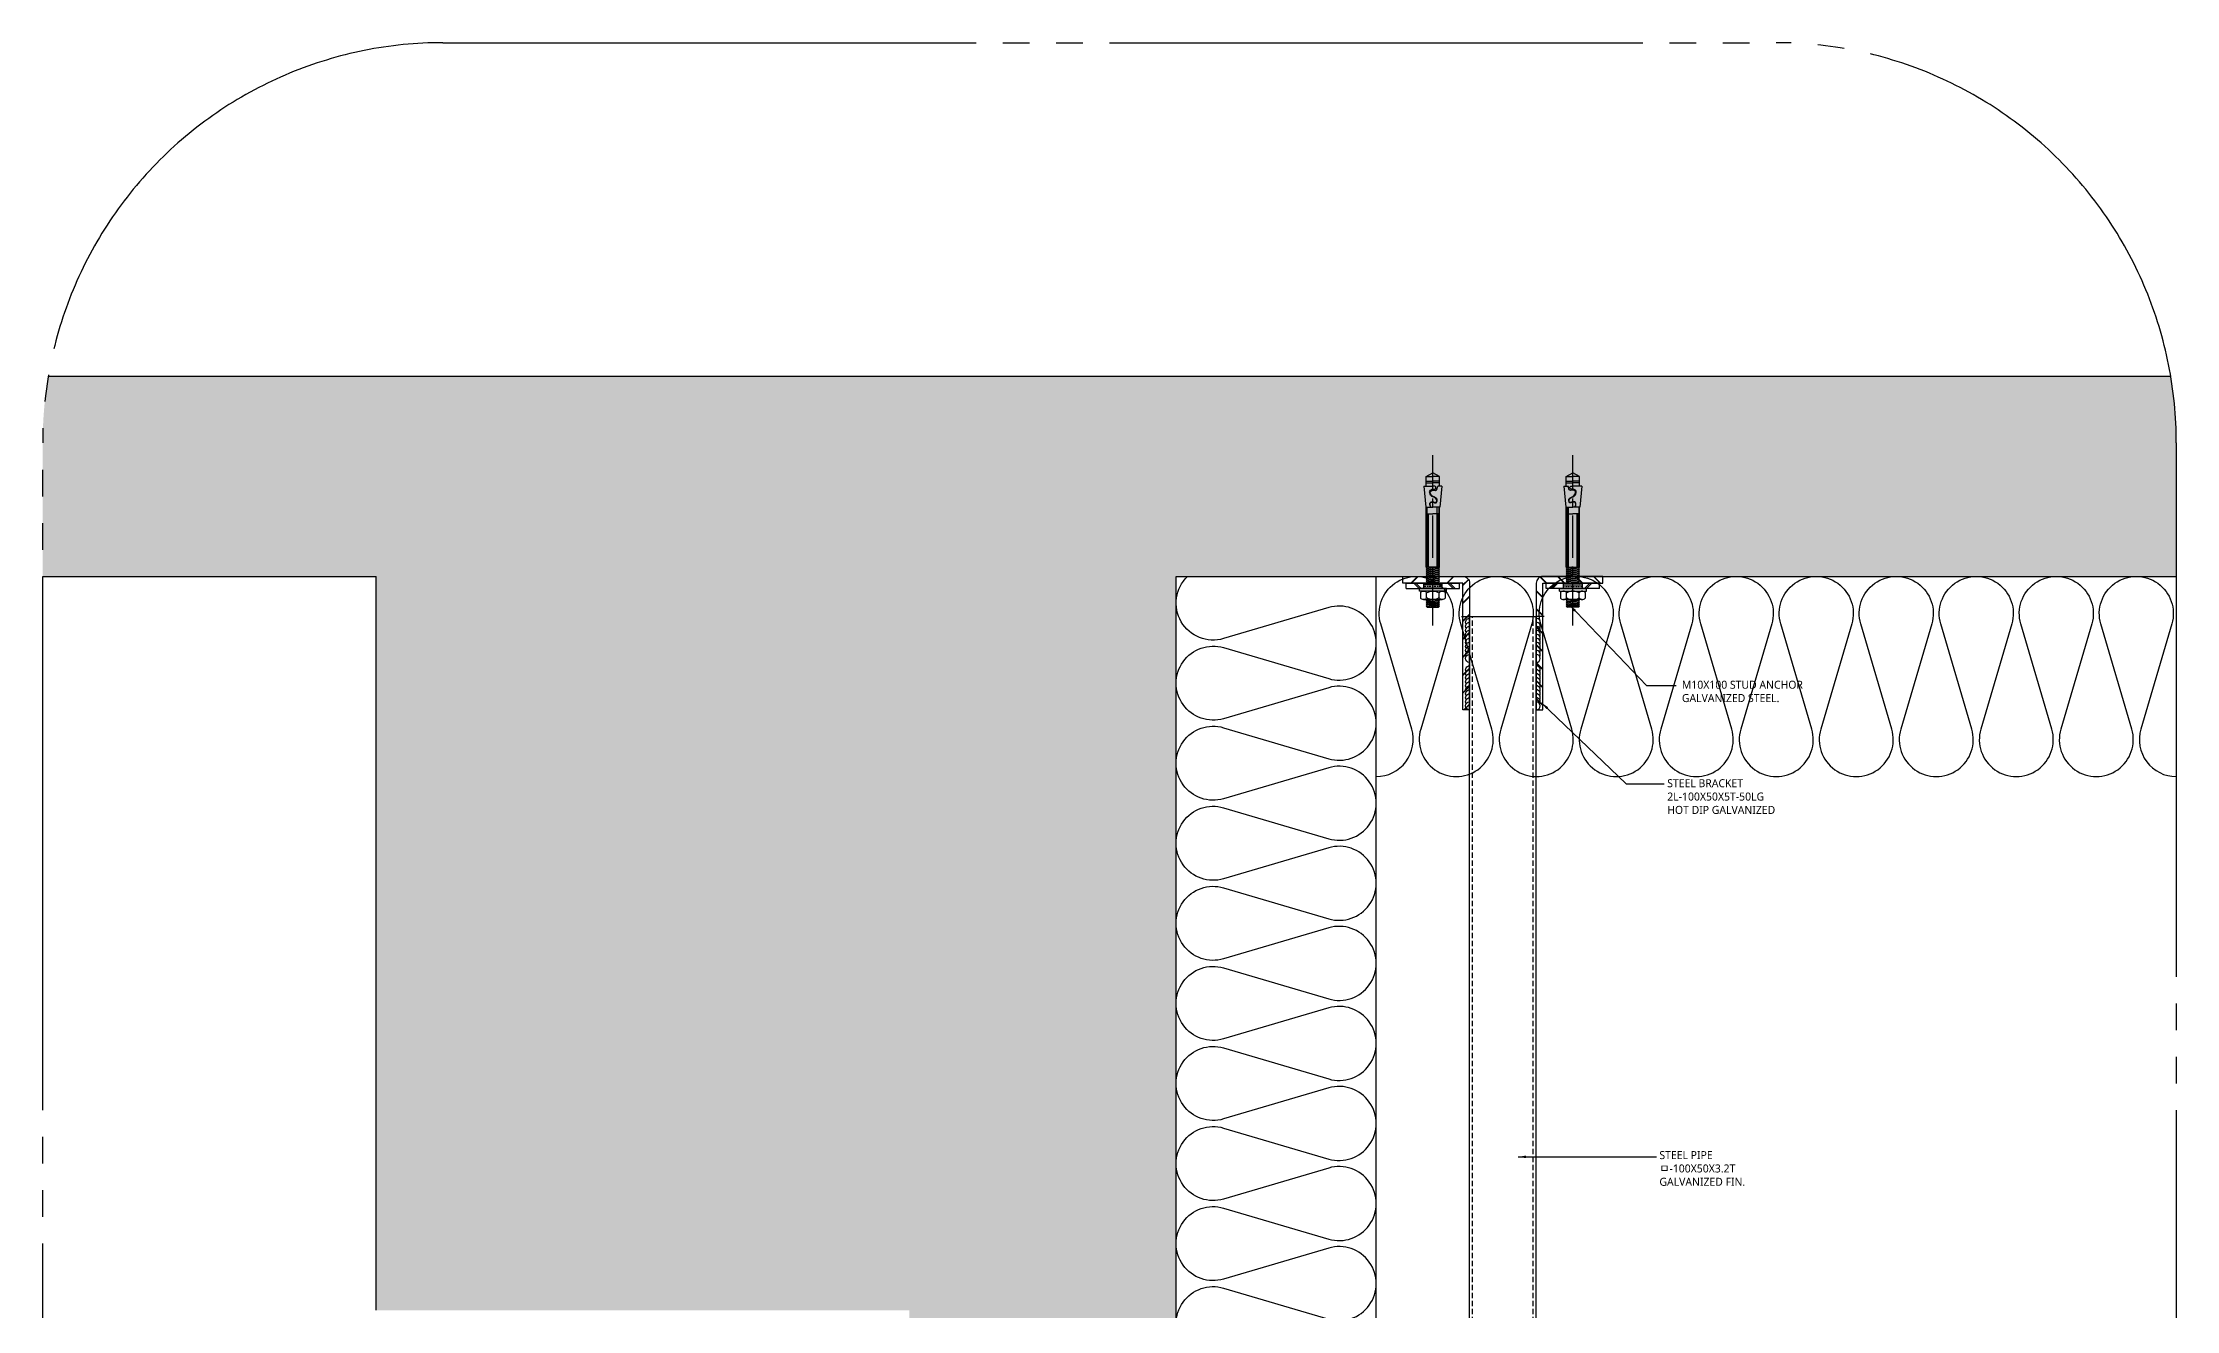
# Model space of a CAD drawing. Header units: millimetres. Extents: x 3584 to 9537, y 842 to 7828.
# Drawn here: x 3584 to 5184, y 6878 to 7828 of the extents above; entities that cross this region are included whole.
import ezdxf

# ---------------------------------------------------------------- set-up
doc = ezdxf.new("R2010")
doc.units = ezdxf.units.MM
for name, pattern in [('CENTER', [50.8, 31.75, -6.35, 6.35, -6.35]), ('DASHED', [19.05, 12.7, -6.35]), ('HIDDEN', [3, 2, -1]), ('PHANTOM', [25, 20, -1, 1, -1, 1, -1])]:
    doc.linetypes.add(name, pattern=pattern)
for name, color, linetype in [('0-DIM', 7, 'Continuous'), ('0-WELDING', 1, 'Continuous'), ('1', 1, 'Continuous'), ('2', 2, 'Continuous'), ('3', 3, 'CENTER'), ('7', 7, 'Continuous'), ('8', 8, 'Continuous'), ('CASTFIX', 1, 'Continuous'), ('CON', 2, 'Continuous'), ('MRK1', 3, 'Continuous'), ('TEXT', 7, 'Continuous'), ('xref_section$0$CON', 2, 'Continuous'), ('xref_section$0$INSUL', 8, 'Continuous')]:
    doc.layers.add(name, color=color, linetype=linetype)
doc.layers.add('def', color=213, linetype='Continuous', plot=False)
doc.styles.add('맑은고딕', font='malgun.ttf')
doc.dimstyles.new('HD-2', dxfattribs={"dimscale": 2, "dimtxt": 3, "dimasz": 3, "dimexe": 1, "dimexo": 3, "dimgap": 1, "dimtad": 1, "dimdec": 1, "dimzin": 12, "dimdsep": 46, "dimtxsty": '맑은고딕', "dimblk": 'DOTSMALL', "dimcen": 1, "dimclrd": 2, "dimclre": 2, "dimclrt": 7, "dimadec": 1, "dimazin": 2, "dimtfac": 1, "dimtdec": 1, "dimtix": 1, "dimtmove": 2, "dimatfit": 3, "dimfxl": 1, "dimtolj": 1, "dimtzin": 12, "dimlwd": -1, "dimlwe": -1, "dimarcsym": 0})

# ---------------------------------------------------------------- blocks, each defined once
blk = doc.blocks.new('Set Anchor')
at = {"layer": '1'}
h = blk.add_hatch(dxfattribs=at)
h.set_pattern_fill('ANSI33', color=256, scale=10, angle=135, style=0)
h.set_pattern_definition([(180, (-2444.4873, -986.835), (-1e-15, -2.5), []), (180, (-2445.7373, -985.585), (-1e-15, -2.5), [1.25, -0.625])])
h.paths.add_polyline_path([(0, 4), (-7, 4), (-7, 0), (0, 0)])
h.paths.add_polyline_path([(7, 4), (0, 4), (0, 0), (7, 0)])
at = {"color": 1, "linetype": 'CENTER'}
blk.add_line((0, 31.9), (0, -95.8), dxfattribs=at)
for p, q in [((-20, 4), (20, 4)), ((-20, 4), (-20, 0)), ((-20, 0), (20, 0)), ((20, 4), (20, 0))]:
    blk.add_line(p, q)
at = {"layer": '1'}
blk.add_lwpolyline([(-7, 4), (7, 4), (7, 0), (-7, 0)], close=True, dxfattribs=at)
at = {"layer": '2'}
for p, q in [((-5, 17.3), (4.3, 18)), ((-5, 17.3), (4.3, 18)), ((5, 17.3), (-5, 15.8)), ((5, 17.3), (-5, 15.8)), ((4.3, 18), (-4.3, 16.5)), ((-4.3, 18), (4.2, 18)), ((4.3, 18), (-4.3, 16.5)), ((-4.3, 18), (4.2, 18)), ((4.3, 16.5), (-4.3, 15)), ((4.3, 16.5), (-4.3, 15)), ((10.1, 6), (-10.1, 6)), ((-10.1, 6), (-10.1, 4)), ((-9.2, 7.1), (-9.2, 11.3)), ((-9.2, 7.1), (-9.2, 11.3)), ((-7, 12.4), (7, 12.4)), ((-7, 12.4), (7, 12.4)), ((5, 15.8), (-5, 14.3)), ((5, 15.8), (-5, 14.3)), ((-5, 12.8), (5, 14.3)), ((-5, 12.8), (5, 14.3)), ((-5, 14.3), (-4.3, 13.5)), ((-5, 14.3), (-4.3, 13.5)), ((-5, 12.8), (-4.3, 13.5)), ((-5, 12.8), (-4.3, 13.5)), ((-5, 12.8), (-4.7, 12.4)), ((-5, 12.8), (-4.7, 12.4)), ((-5, 0.7), (-5, 0.7)), ((-5, 0.7), (-5, 0.7)), ((4.5, 0), (-5, -1.5)), ((4.5, 0), (-5, -1.5)), ((-4.7, 11.1), (-4.7, 7.3)), ((-4.7, 11.1), (-4.7, 7.3)), ((-4.3, 13.5), (4.3, 15)), ((-4.3, 13.5), (4.3, 15)), ((-4.3, -0.8), (-0.2, 0)), ((-4.3, -0.8), (-0.2, 0)), ((4.3, 13.5), (-2.2, 12.4)), ((4.3, 13.5), (-2.2, 12.4)), ((1.6, 12.3), (5, 12.8)), ((1.6, 12.3), (5, 12.8)), ((4.3, 13.5), (5, 14.3)), ((4.3, 13.5), (5, 14.3)), ((4.3, 13.5), (5, 12.8)), ((4.3, 13.5), (5, 12.8)), ((4.3, -0.7), (4.9, 0)), ((4.3, -0.7), (4.9, 0)), ((4.6, 12.4), (5, 12.8)), ((4.6, 12.4), (5, 12.8)), ((4.7, 11.1), (4.7, 7.3)), ((4.7, 11.1), (4.7, 7.3)), ((9.2, 7.1), (9.2, 11.3)), ((9.2, 7.1), (9.2, 11.3)), ((10.1, 6), (10.1, 4)), ((-5, 0), (-4.3, -0.8)), ((-5, 0), (-4.3, -0.8)), ((-5, -1.5), (-4.3, -0.8)), ((-5, -1.5), (-4.3, -0.8)), ((5, -1.4), (-5, -3)), ((5, -1.4), (-5, -3)), ((-5, -1.5), (-4.3, -2.3)), ((-5, -1.5), (-4.3, -2.3)), ((-5, -3), (-4.3, -2.3)), ((-5, -3), (-4.3, -2.3)), ((5, -2.9), (-5, -4.5)), ((5, -2.9), (-5, -4.5)), ((-5, -3), (-4.3, -3.8)), ((-5, -4.5), (-4.3, -3.8)), ((5, -4.4), (-5, -6)), ((5, -4.4), (-5, -6)), ((-5, -4.5), (-4.3, -5.3)), ((-5, -6), (-4.3, -5.3)), ((5, -5.9), (-5, -7.5)), ((5, -5.9), (-5, -7.5)), ((-5, -6), (-4.3, -6.8)), ((-5, -7.5), (-4.3, -6.8)), ((5, -7.4), (-5, -9)), ((5, -7.4), (-5, -9)), ((-5, -7.5), (-4.3, -8.3)), ((-5, -9), (-4.3, -8.3)), ((5, -8.9), (-5, -10.5)), ((5, -8.9), (-5, -10.5)), ((-5, -9), (-4.3, -9.8)), ((-5, -10.5), (-4.3, -9.8)), ((5, -10.4), (-5, -11.9)), ((-5, -10.5), (-4.3, -11.3)), ((-5, -11.9), (-4.3, -11.3)), ((-5, -11.9), (-5, -56.8)), ((-5, -11.9), (-5, -56.8)), ((5, -11.9), (-5, -11.9)), ((-4.8, -11.9), (-4.8, -51.7)), ((-4.8, -11.9), (-4.8, -51.7)), ((-4.5, -11.9), (-4.5, -51.7)), ((-4.5, -11.9), (-4.5, -51.7)), ((-4.3, -2.3), (4.3, -0.7)), ((-4.3, -2.3), (4.3, -0.7)), ((-4.3, -3.8), (4.3, -2.2)), ((-4.3, -5.3), (4.3, -3.7)), ((-4.3, -6.8), (4.3, -5.2)), ((-4.3, -8.3), (4.3, -6.7)), ((-4.3, -9.8), (4.3, -8.2)), ((-4.3, -11.3), (4.3, -9.7)), ((-4.2, -11.9), (-4.2, -51.7)), ((-4.2, -11.9), (-4.2, -51.7)), ((-3.2, -11.9), (-3.2, -51.7)), ((-3.2, -11.9), (-3.2, -51.7)), ((0.7, -11.9), (4.3, -11.2)), ((3.3, -11.9), (3.3, -56.8)), ((4.2, -11.9), (4.2, -51.7)), ((4.2, -11.9), (4.2, -51.7)), ((4.3, -0.7), (5, -1.4)), ((4.3, -0.7), (5, -1.4)), ((4.3, -2.2), (5, -1.4)), ((4.3, -2.2), (5, -1.4)), ((4.3, -2.2), (5, -2.9)), ((4.3, -2.2), (5, -2.9)), ((4.3, -3.7), (5, -2.9)), ((4.3, -3.7), (5, -2.9)), ((4.3, -3.7), (5, -4.4)), ((4.3, -3.7), (5, -4.4)), ((4.3, -5.2), (5, -4.4)), ((4.3, -5.2), (5, -4.4)), ((4.3, -5.2), (5, -5.9)), ((4.3, -5.2), (5, -5.9)), ((4.3, -6.7), (5, -5.9)), ((4.3, -6.7), (5, -5.9)), ((4.3, -6.7), (5, -7.4)), ((4.3, -6.7), (5, -7.4)), ((4.3, -8.2), (5, -7.4)), ((4.3, -8.2), (5, -7.4)), ((4.3, -8.2), (5, -8.9)), ((4.3, -8.2), (5, -8.9)), ((4.3, -9.7), (5, -8.9)), ((4.3, -9.7), (5, -8.9)), ((4.3, -9.7), (5, -10.4)), ((4.3, -9.7), (5, -10.4)), ((4.3, -11.2), (5, -10.4)), ((4.3, -11.2), (5, -10.4)), ((4.3, -11.2), (5, -11.9)), ((4.3, -11.2), (5, -11.9)), ((4.5, -11.9), (4.5, -51.7)), ((4.5, -11.9), (4.5, -51.7)), ((4.8, -11.9), (4.8, -51.7)), ((4.8, -11.9), (4.8, -51.7)), ((5, -11.9), (5, -56.8)), ((5, -11.9), (5, -56.8)), ((-6.8, -72.6), (-5.3, -56.8)), ((-6.8, -72.6), (-5.3, -56.8)), ((-5.3, -56.8), (0, -56.8)), ((-5.3, -56.8), (0, -56.8)), ((-4.5, -52), (0, -52)), ((-4.5, -52), (0, -52)), ((-4.5, -56.8), (-4.5, -52)), ((-4.5, -56.8), (-4.5, -52)), ((4.5, -52), (0, -52)), ((4.5, -52), (0, -52)), ((5.3, -56.8), (0, -56.8)), ((5.3, -56.8), (0, -56.8)), ((4.5, -56.8), (4.5, -52)), ((4.5, -56.8), (4.5, -52)), ((6.8, -72.6), (5.3, -56.8)), ((6.8, -72.6), (5.3, -56.8)), ((-6.8, -72.6), (0, -72.6)), ((-6.8, -72.6), (0, -72.6)), ((-5, -72.6), (-5, -79.9)), ((-5, -72.6), (-5, -79.9)), ((-5, -75.1), (0.1, -75.1)), ((-5, -75.1), (0.1, -75.1)), ((-5, -76.3), (0, -76.3)), ((-5, -76.3), (0, -76.3)), ((-5, -79.9), (0, -82.6)), ((-5, -79.9), (0, -82.6)), ((-5, -79.9), (0, -79.9)), ((-5, -79.9), (0, -79.9)), ((5, -75.1), (-0.1, -75.1)), ((5, -75.1), (-0.1, -75.1)), ((1.5, -72.6), (0, -72.6)), ((1.5, -72.6), (0, -72.6)), ((5, -76.3), (0, -76.3)), ((5, -76.3), (0, -76.3)), ((5, -79.9), (0, -82.6)), ((5, -79.9), (0, -82.6)), ((5, -79.9), (0, -79.9)), ((5, -79.9), (0, -79.9)), ((6.8, -72.6), (3.6, -72.6)), ((6.8, -72.6), (3.6, -72.6)), ((5, -72.6), (5, -79.9)), ((5, -72.6), (5, -79.9))]:
    blk.add_line(p, q, dxfattribs=at)
at = {"layer": '2', "linetype": 'DASHED'}
for p, q in [((-5, 17.3), (-4.3, 18)), ((-5, 17.3), (-4.3, 18)), ((-5, 17.3), (-4.3, 16.6)), ((-5, 17.3), (-4.3, 16.6)), ((-5, 15.8), (-4.3, 16.5)), ((-5, 15.8), (-4.3, 16.5)), ((4.3, 18), (5, 17.3)), ((4.3, 18), (5, 17.3)), ((4.3, 16.5), (5, 17.3)), ((4.3, 16.5), (5, 17.3)), ((4.3, 16.5), (5, 15.8)), ((4.3, 16.5), (5, 15.8)), ((-5, 15.8), (-4.3, 15)), ((-5, 15.8), (-4.3, 15)), ((-5, 14.3), (-4.3, 15)), ((-5, 14.3), (-4.3, 15)), ((4.3, 15), (5, 15.8)), ((4.3, 15), (5, 15.8)), ((4.3, 15), (5, 14.3)), ((4.3, 15), (5, 14.3))]:
    blk.add_line(p, q, dxfattribs=at)
at = {"layer": '2'}
for points in [[(-1.6, -56.8), (-2.1, -57.8), (-2.3, -58.9), (-2.3, -59.8), (-1.9, -60.4), (-1.2, -60.9), (-0.1, -61), (0.4, -60.9), (1, -60.7), (1.6, -60.4), (2.1, -60.5), (2.5, -60.7), (2.7, -61.2), (2.9, -61.8), (2.9, -62.2), (2.8, -62.7), (2.3, -63.3), (1.5, -63.8), (0.6, -64.3), (-0.1, -64.7), (-0.8, -65), (-1.2, -65.4), (-1.7, -65.9), (-2.1, -66.7), (-2.4, -67.6), (-2.5, -68.4), (-2.4, -69), (-1.9, -69.7), (-0.5, -70.3), (0.3, -70.3), (1.4, -70.4), (1.9, -70.6), (2.1, -70.9), (2.2, -71.4), (2.2, -71.7), (2.2, -72), (2.1, -72.2), (1.9, -72.3), (1.5, -72.6)], [(-1.6, -56.8), (-2.1, -57.8), (-2.3, -58.9), (-2.3, -59.8), (-1.9, -60.4), (-1.2, -60.9), (-0.1, -61), (0.4, -60.9), (1, -60.7), (1.6, -60.4), (2.1, -60.5), (2.5, -60.7), (2.7, -61.2), (2.9, -61.8), (2.9, -62.2), (2.8, -62.7), (2.3, -63.3), (1.5, -63.8), (0.6, -64.3), (-0.1, -64.7), (-0.8, -65), (-1.2, -65.4), (-1.7, -65.9), (-2.1, -66.7), (-2.4, -67.6), (-2.5, -68.4), (-2.4, -69), (-1.9, -69.7), (-0.5, -70.3), (0.3, -70.3), (1.4, -70.4), (1.9, -70.6), (2.1, -70.9), (2.2, -71.4), (2.2, -71.7), (2.2, -72), (2.1, -72.2), (1.9, -72.3), (1.5, -72.6)], [(-1.5, -56.8), (-1.9, -57.7), (-2.1, -59), (-2, -59.9), (-1.6, -60.4), (-1, -60.7), (-0.3, -60.7), (0.6, -60.6), (1.5, -60.2), (2.4, -60.2), (2.9, -60.9), (3.1, -61.6), (3.1, -62.8), (2.6, -63.5), (2, -63.8), (0.6, -64.6), (-0.2, -65.1), (-1, -65.9), (-1.7, -67), (-1.9, -67.3), (-2, -68.4), (-1.6, -68.8), (-0.9, -69.3), (0.1, -69.6), (0.9, -69.6), (1.9, -69.5), (2.7, -69.9), (3.1, -70.7), (3.4, -71.9), (3.6, -72.6)], [(-1.5, -56.8), (-1.9, -57.7), (-2.1, -59), (-2, -59.9), (-1.6, -60.4), (-1, -60.7), (-0.3, -60.7), (0.6, -60.6), (1.5, -60.2), (2.4, -60.2), (2.9, -60.9), (3.1, -61.6), (3.1, -62.8), (2.6, -63.5), (2, -63.8), (0.6, -64.6), (-0.2, -65.1), (-1, -65.9), (-1.7, -67), (-1.9, -67.3), (-2, -68.4), (-1.6, -68.8), (-0.9, -69.3), (0.1, -69.6), (0.9, -69.6), (1.9, -69.5), (2.7, -69.9), (3.1, -70.7), (3.4, -71.9), (3.6, -72.6)]]:
    blk.add_lwpolyline(points, dxfattribs=at)
for centre, radius, start, end in [((-7, 9.6), 2.76, 32.6449, 143.1914), ((-7, 9.6), 2.76, 32.6449, 143.1914), ((-7, 8.8), 2.76, 216.8086, 327.3551), ((-7, 8.8), 2.76, 216.8086, 327.3551), ((0, 3.2), 9.21, 59.5226, 120.4774), ((0, 3.2), 9.21, 59.5226, 120.4774), ((0, 15.2), 9.21, 239.5226, 300.4774), ((0, 15.2), 9.21, 239.5226, 300.4774), ((7, 9.6), 2.76, 36.8086, 147.3551), ((7, 9.6), 2.76, 36.8086, 147.3551), ((7, 8.8), 2.76, 212.6449, 323.1914), ((7, 8.8), 2.76, 212.6449, 323.1914)]:
    blk.add_arc(centre, radius, start, end, dxfattribs=at)
at = {"layer": '3'}
blk.add_line((10.1, 4), (-10.1, 4), dxfattribs=at)
at = {"layer": '8'}
for p, q in [((-10.2, 4), (-14.2, 0)), ((-8.8, 4), (-12.8, 0)), ((15.2, 4), (11.2, 0)), ((16.6, 4), (12.6, 0))]:
    blk.add_line(p, q, dxfattribs=at)
at = {"layer": 'CASTFIX'}
blk.add_line((3.2, -11.9), (3.2, -51.7), dxfattribs=at)
blk.add_line((3.2, -11.9), (3.2, -51.7), dxfattribs=at)
blk = doc.blocks.new('*U35')
at = {"layer": '0-WELDING'}
for centre, start in [((3, 0), 180), ((6, 0), 240), ((9, 0), 240), ((12, 0), 240), ((15, 0), 240), ((18, 0), 240), ((21, 0), 240), ((24, 0), 240), ((27, 0), 240), ((30, 0), 240)]:
    blk.add_arc(centre, 3, start, 0, dxfattribs=at)
blk = doc.blocks.new('L-100X80X6T-1')
at = {"layer": '7'}
h = blk.add_hatch(dxfattribs=at)
h.set_pattern_fill('ANSI32', color=8)
h.set_pattern_definition([(45, (-100811.442, -62247.727), (-6.7351921, 6.7351921), []), (45, (-100810.993, -62247.727), (-6.7351921, 6.7351921), [])])
edge = h.paths.add_edge_path()
edge.add_line((0, 0), (0, 5))
edge.add_line((0, 5), (-95, 5))
edge.add_line((-95, 5), (-95, 50))
edge.add_line((-95, 50), (-100, 50))
edge.add_line((-100, 50), (-100, 5))
edge.add_arc((-95, 5), 5, 180, 270)
edge.add_line((-95, 0), (0, 0))
blk.add_lwpolyline([(0, 0), (0, 5), (-95, 5), (-95, 50), (-100, 50), (-100, 5, 0.414214), (-95, 0)], format="xyb", close=True, dxfattribs=at)
at = {"layer": 'def'}
blk.add_line((-70, 6), (-70, 0), dxfattribs=at)
at = {"rotation": 180}
for p in [(-35.6, 0), (0, 0)]:
    blk.add_blockref('*U35', p, dxfattribs=at)
at = {"layer": '7', "rotation": 270}
blk.add_blockref('Set Anchor', (-95, 27.5), dxfattribs=at)
blk = doc.blocks.new('_DOTSMALL')
at = {"color": 0, "linetype": 'ByBlock', "const_width": 0.5}
blk.add_lwpolyline([(-0.0625, 0, 1), (0.0625, 0, 1)], format="xyb", close=True, dxfattribs=at)

msp = doc.modelspace()

# ---------------------------------------------------------------- hatches: boundary and pattern name
at = {"layer": 'CON'}
h = msp.add_hatch(dxfattribs=at)
h.set_pattern_fill('AR-CONC', color=8, scale=0.4)
h.set_pattern_definition([(50, (-19104.294, -5331.814), (72.87387, -6.37563), [7.62, -83.82]), (355, (-19104.294, -5331.81), (-14.09737, 76.42274), [6.096, -67.05623]), (100.45144, (-19098.22, -5332.345), (58.7765, 70.0471), [6.476, -71.2361]), (46.1842, (-19104.29, -5311.49), (108.43162, -16.81693), [11.43, -125.73]), (96.63556, (-19095.26, -5312.9), (94.96165, 98.97045), [9.714, -106.85424]), (351.18415, (-19104.29, -5311.49), (94.96165, 98.97045), [9.144, -100.5839]), (21, (-19094.134, -5316.574), (60.64576, -40.90608), [7.62, -83.82]), (326, (-19094.134, -5316.57), (24.72081, 73.67519), [6.096, -67.056]), (71.45144, (-19089.08, -5319.98), (85.36657, 32.7691), [6.476, -71.23598]), (37.5, (-19104.294, -5331.814), (1.235441, 33.822016), [0, -66.2432, 0, -68.072, 0, -67.31]), (7.5, (-19104.294, -5331.814), (26.727865, 40.07223), [0, -38.8112, 0, -64.7192, 0, -25.654]), (327.5, (-19126.95, -5331.814), (54.236238, -2.291498), [0, -25.4, 0, -79.248, 0, -105.156]), (317.5, (-19137.11, -5331.814), (59.25167, 10.1706), [0, -33.02, 0, -52.6288, 0, -74.676])])
h.paths.add_polyline_path([(4433.84, 7428.09), (5183.84, 7428.09), (5183.84, 7528.09, 0.0418865), (5179.65, 7578.09), (3588.04, 7578.09, 0.0418865), (3583.84, 7528.09), (3583.84, 7428.09), (3833.84, 7428.09), (3833.84, 6878.09), (4233.84, 6878.09), (4233.84, 6228.09), (4433.84, 6228.09)])

# ---------------------------------------------------------------- linework, layer by layer
at = {"layer": '7'}
for p, q in [((4653.84, 6605.09), (4653.84, 7398.09)), ((4653.84, 7398.09), (4703.84, 7398.09)), ((4703.84, 6605.09), (4703.84, 7398.09))]:
    msp.add_line(p, q, dxfattribs=at)
at = {"layer": '7', "color": 8, "linetype": 'HIDDEN', "ltscale": 2}
for p, q in [((4656.14, 6605.09), (4656.14, 7398.09)), ((4701.54, 6605.09), (4701.54, 7398.09))]:
    msp.add_line(p, q, dxfattribs=at)
at = {"layer": 'MRK1', "color": 3, "linetype": 'PHANTOM', "ltscale": 20}
msp.add_lwpolyline([(3883.84, 6228.09, -0.4142136), (3583.84, 6528.09), (3583.84, 7528.09, -0.4142136), (3883.84, 7828.09), (4883.84, 7828.09, -0.4142136), (5183.84, 7528.09), (5183.84, 6528.09, -0.4142136), (4883.84, 6228.09)], format="xyb", close=True, dxfattribs=at)
at = {"layer": 'xref_section$0$CON'}
for p, q in [((3588.04, 7578.09), (5179.65, 7578.09)), ((3583.84, 7428.09), (3833.84, 7428.09)), ((3833.84, 6878.09), (3833.84, 7428.09)), ((4433.84, 7428.09), (5183.84, 7428.09)), ((4433.84, 6878.09), (4433.84, 7428.09)), ((4433.84, 6228.09), (4433.84, 7428.09))]:
    msp.add_line(p, q, dxfattribs=at)
at = {"layer": 'xref_section$0$INSUL'}
msp.add_line((4583.84, 6228.09), (4583.84, 7428.09), dxfattribs=at)
for points in [[(4469.44, 6841.48, -1.3373945), (4469.44, 6894.71), (4548.24, 6871.48, 1.3373945), (4548.24, 6924.71), (4469.44, 6901.48, -1.3373945), (4469.44, 6954.71), (4548.24, 6931.48, 1.3373945), (4548.24, 6984.71), (4469.44, 6961.48, -1.3373945), (4469.44, 7014.71), (4548.24, 6991.48, 1.3373945), (4548.24, 7044.71), (4469.44, 7021.48, -1.3373944), (4469.44, 7074.71), (4548.24, 7051.48, 1.3373944), (4548.24, 7104.71), (4469.44, 7081.48, -1.3373944), (4469.44, 7134.71), (4548.24, 7111.48, 1.3373944), (4548.24, 7164.71), (4469.44, 7141.48, -1.3373944), (4469.44, 7194.71), (4548.24, 7171.48, 1.3373945), (4548.24, 7224.71), (4469.44, 7201.48, -1.3373945), (4469.44, 7254.71), (4548.24, 7231.48, 1.3373945), (4548.24, 7284.71), (4469.44, 7261.48, -1.3373945), (4469.44, 7314.71), (4548.24, 7291.48, 1.3373945), (4548.24, 7344.71), (4469.44, 7321.48, -1.3373945), (4469.44, 7374.71), (4548.24, 7351.48, 1.3373944), (4548.24, 7404.71), (4469.44, 7381.48, -0.7850971), (4442.35, 7428.09)], [(4583.84, 7278.09, 0.5009123), (4610.46, 7313.69), (4587.22, 7392.49, -1.3373945), (4640.46, 7392.49), (4617.22, 7313.69, 1.3373944), (4670.46, 7313.69), (4647.22, 7392.49, -1.3373944), (4700.46, 7392.49), (4677.22, 7313.69, 1.3373945), (4730.46, 7313.69), (4707.22, 7392.49, -1.3373945), (4760.46, 7392.49), (4737.22, 7313.69, 1.3373945), (4790.46, 7313.69), (4767.22, 7392.49, -1.3373945), (4820.46, 7392.49), (4797.22, 7313.69, 1.3373945), (4850.46, 7313.69), (4827.22, 7392.49, -1.3373944), (4880.46, 7392.49), (4857.22, 7313.69, 1.3373944), (4910.46, 7313.69), (4887.22, 7392.49, -1.3373944), (4940.46, 7392.49), (4917.22, 7313.69, 1.3373945), (4970.46, 7313.69), (4947.22, 7392.49, -1.3373945), (5000.46, 7392.49), (4977.22, 7313.69, 1.3373945), (5030.46, 7313.69), (5007.22, 7392.49, -1.3373945), (5060.46, 7392.49), (5037.22, 7313.69, 1.3373945), (5090.46, 7313.69), (5067.22, 7392.49, -1.3373944), (5120.46, 7392.49), (5097.22, 7313.69, 1.3373944), (5150.46, 7313.69), (5127.22, 7392.49, -1.3373944), (5180.46, 7392.49), (5157.22, 7313.69, 0.5009123), (5183.84, 7278.09, 0.5009123)]]:
    msp.add_lwpolyline(points, format="xyb", dxfattribs=at)

# ---------------------------------------------------------------- block references
at = {"layer": '7', "xscale": -1, "rotation": 90}
msp.add_blockref('L-100X80X6T-1', (4653.84, 7328.09), dxfattribs=at)
at = {"layer": '7', "rotation": 270}
msp.add_blockref('L-100X80X6T-1', (4703.84, 7328.09), dxfattribs=at)

# ---------------------------------------------------------------- texts
at = {"layer": 'TEXT', "color": 0, "char_height": 6, "attachment_point": 1, "style": '맑은고딕'}
for s, insert, width in [('M10X100 STUD ANCHOR\\PGALVANIZED STEEL.', (4813.06, 7349.93, 0.16), 148.494), ('STEEL BRACKET\\P2L-100X50X5T-50LG\\PHOT DIP GALVANIZED', (4802.09, 7276.12, 0.16), 131.7363), ('STEEL PIPE\\Pㅁ-100X50X3.2T\\PGALVANIZED FIN.', (4796.21, 6997.41, 0.16), 121.1974)]:
    msp.add_mtext(s, dxfattribs=dict(at, insert=insert, width=width))

# ---------------------------------------------------------------- leaders
at = {"layer": '0-DIM'}
for points in [[(4728.73, 7406.71, 0.16), (4786.41, 7346.36, 0.16), (4808.75, 7346.36, 0.16)], [(4707.8, 7333.45, 0.16), (4771.28, 7272.55, 0.16), (4799.75, 7272.55, 0.16)], [(4690.25, 6993.09, 0.16), (4793.97, 6993.09, 0.16)]]:
    msp.add_leader(points, dimstyle='HD-2', override={"dimgap": 1, "dimtad": 0}, dxfattribs=at)

doc.saveas('drawing.dxf')
